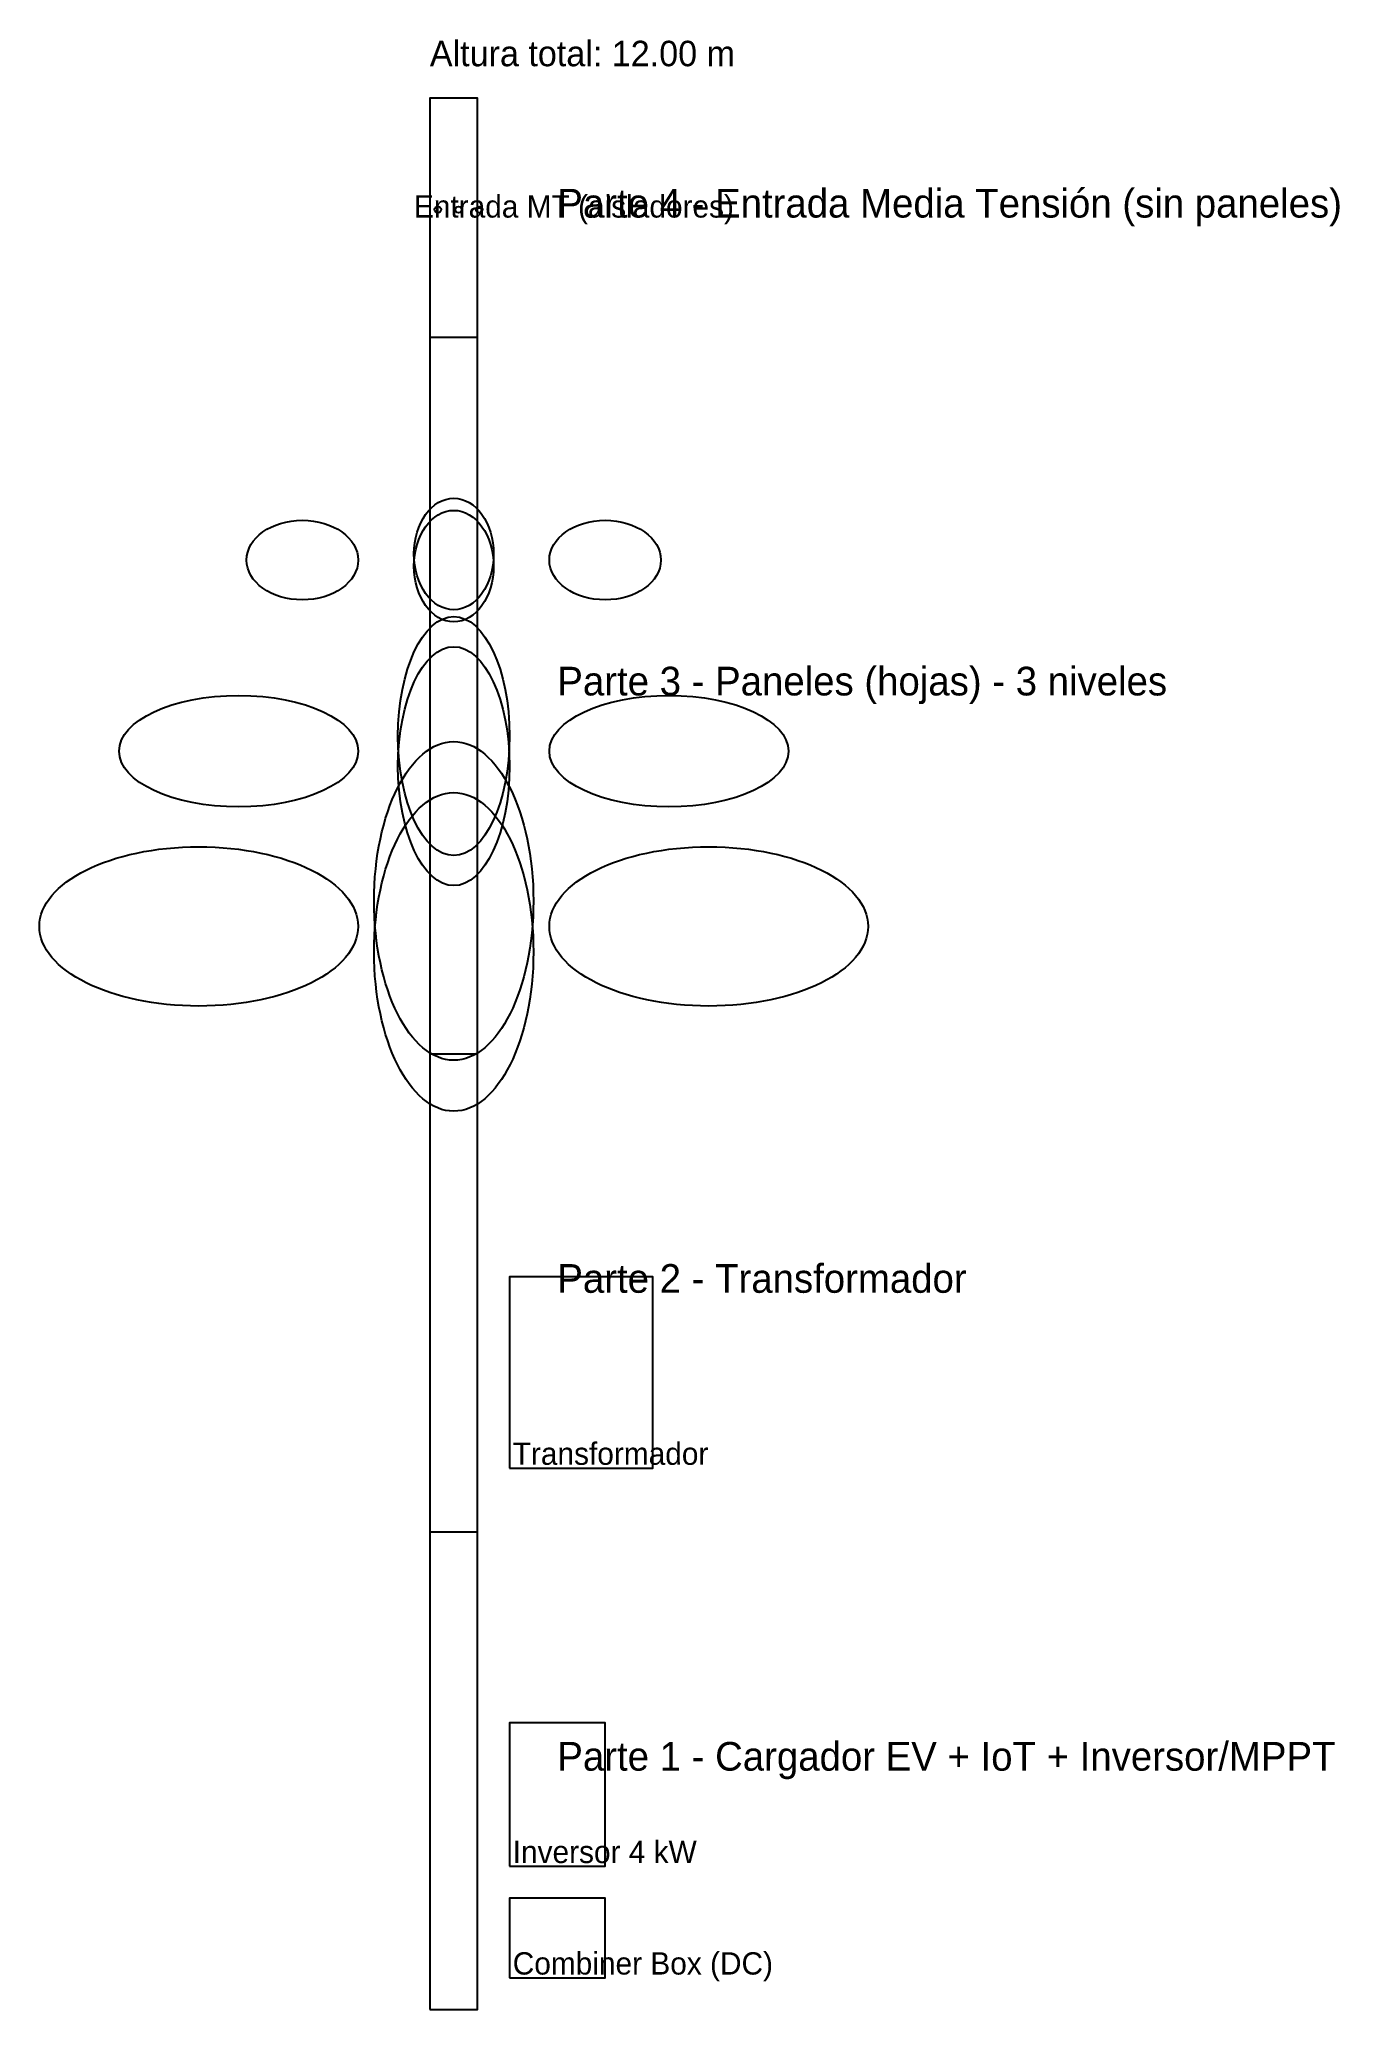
# Model space of a CAD drawing. Header units: metres. Extents: x -2.5 to 5.7, y 0 to 12.4.
import ezdxf

# ---------------------------------------------------------------- set-up
doc = ezdxf.new("R2010")
doc.units = ezdxf.units.M
for name, color, linetype in [('DIVISIONES', 7, 'Continuous'), ('HOJAS', 3, 'Continuous'), ('POSTE', 8, 'Continuous'), ('TEXTO', 2, 'Continuous')]:
    doc.layers.add(name, color=color, linetype=linetype)

msp = doc.modelspace()

# ---------------------------------------------------------------- linework, layer by layer
at = {"layer": 'DIVISIONES'}
for p, q in [((0, 10.5), (0.3, 10.5)), ((0, 6), (0.3, 6)), ((0, 3), (0.3, 3))]:
    msp.add_line(p, q, dxfattribs=at)
for centre in [(0.05, 11.3), (0.18, 11.3), (0.31, 11.3)]:
    msp.add_circle(centre, 0.02, dxfattribs=at)
at = {"layer": 'HOJAS'}
for centre, major_axis, ratio in [((0.15, 9.138), (0, 0.35), 0.714286), ((0.15, 9.062), (0, -0.35), 0.714286), ((-0.8, 9.1), (-0.35, 0), 0.714286), ((1.1, 9.1), (0.35, 0), 0.714286), ((0.15, 7.995), (0, 0.75), 0.466667), ((0.15, 7.806), (0, -0.75), 0.466667), ((-1.2, 7.9), (-0.75, 0), 0.466667), ((1.5, 7.9), (0.75, 0), 0.466667), ((0.15, 6.96), (0, 1), 0.5), ((0.15, 6.64), (0, -1), 0.5), ((-1.45, 6.8), (-1, 0), 0.5), ((1.75, 6.8), (1, 0), 0.5)]:
    msp.add_ellipse(centre, major_axis=major_axis, ratio=ratio, dxfattribs=at)
at = {"layer": 'POSTE'}
msp.add_lwpolyline([(0, 0), (0.3, 0), (0.3, 12), (0, 12), (0, 0)], close=True, dxfattribs=at)
for points in [[(0.5, 3.4), (1.4, 3.4), (1.4, 4.6), (0.5, 4.6), (0.5, 3.4)], [(0.5, 0.9), (1.1, 0.9), (1.1, 1.8), (0.5, 1.8), (0.5, 0.9)], [(0.5, 0.2), (1.1, 0.2), (1.1, 0.7), (0.5, 0.7), (0.5, 0.2)]]:
    msp.add_lwpolyline(points, dxfattribs=at)

# ---------------------------------------------------------------- texts
at = {"layer": 'TEXTO'}
for s, height, p in [('Altura total: 12.00 m', 0.16, (0, 12.2)), ('Entrada MT (aisladores)', 0.14, (-0.1, 11.25)), ('Parte 4 - Entrada Media Tensión (sin paneles)', 0.18, (0.8, 11.25)), ('Parte 3 - Paneles (hojas) - 3 niveles', 0.18, (0.8, 8.25)), ('Parte 2 - Transformador', 0.18, (0.8, 4.5)), ('Transformador', 0.14, (0.52, 3.42)), ('Parte 1 - Cargador EV + IoT + Inversor/MPPT', 0.18, (0.8, 1.5)), ('Inversor 4 kW', 0.14, (0.52, 0.92)), ('Combiner Box (DC)', 0.14, (0.52, 0.22))]:
    msp.add_text(s, height=height, dxfattribs=at).set_placement(p)

doc.saveas('drawing.dxf')
